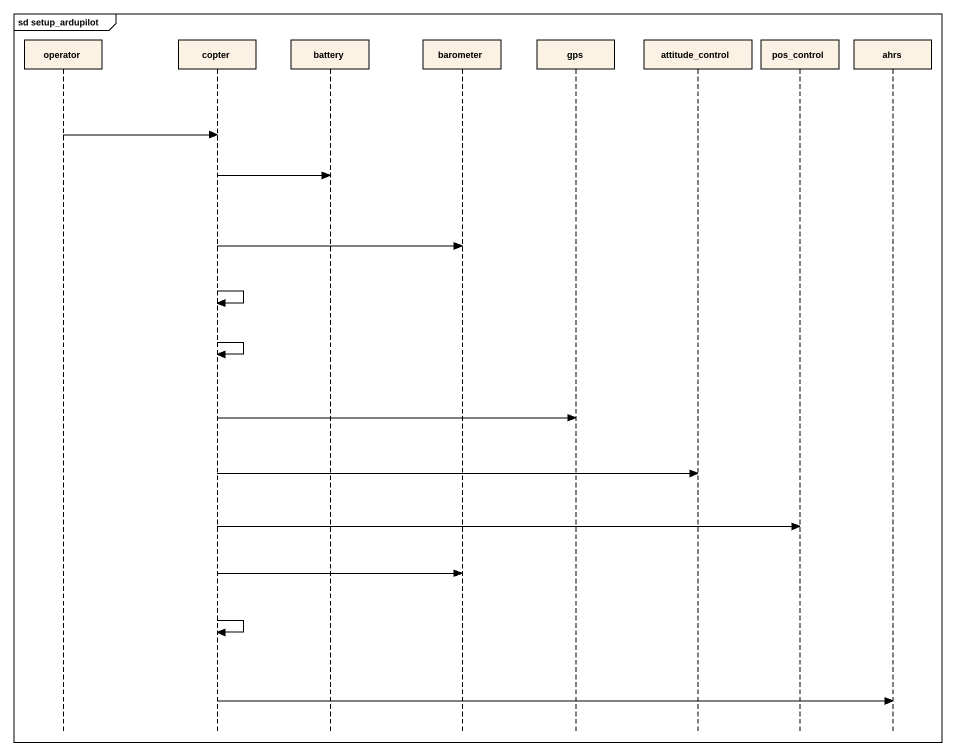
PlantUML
@startuml
mainframe sd setup_ardupilot
hide footbox
participant operator
participant copter
participant battery
participant barometer
participant gps
participant attitude_control
participant pos_control
participant ahrs

operator -> copter
copter -> battery
copter -> barometer
copter -> copter
copter -> copter
copter -> gps
copter -> attitude_control
copter -> pos_control
copter -> barometer
copter -> copter
copter -> ahrs
@enduml
